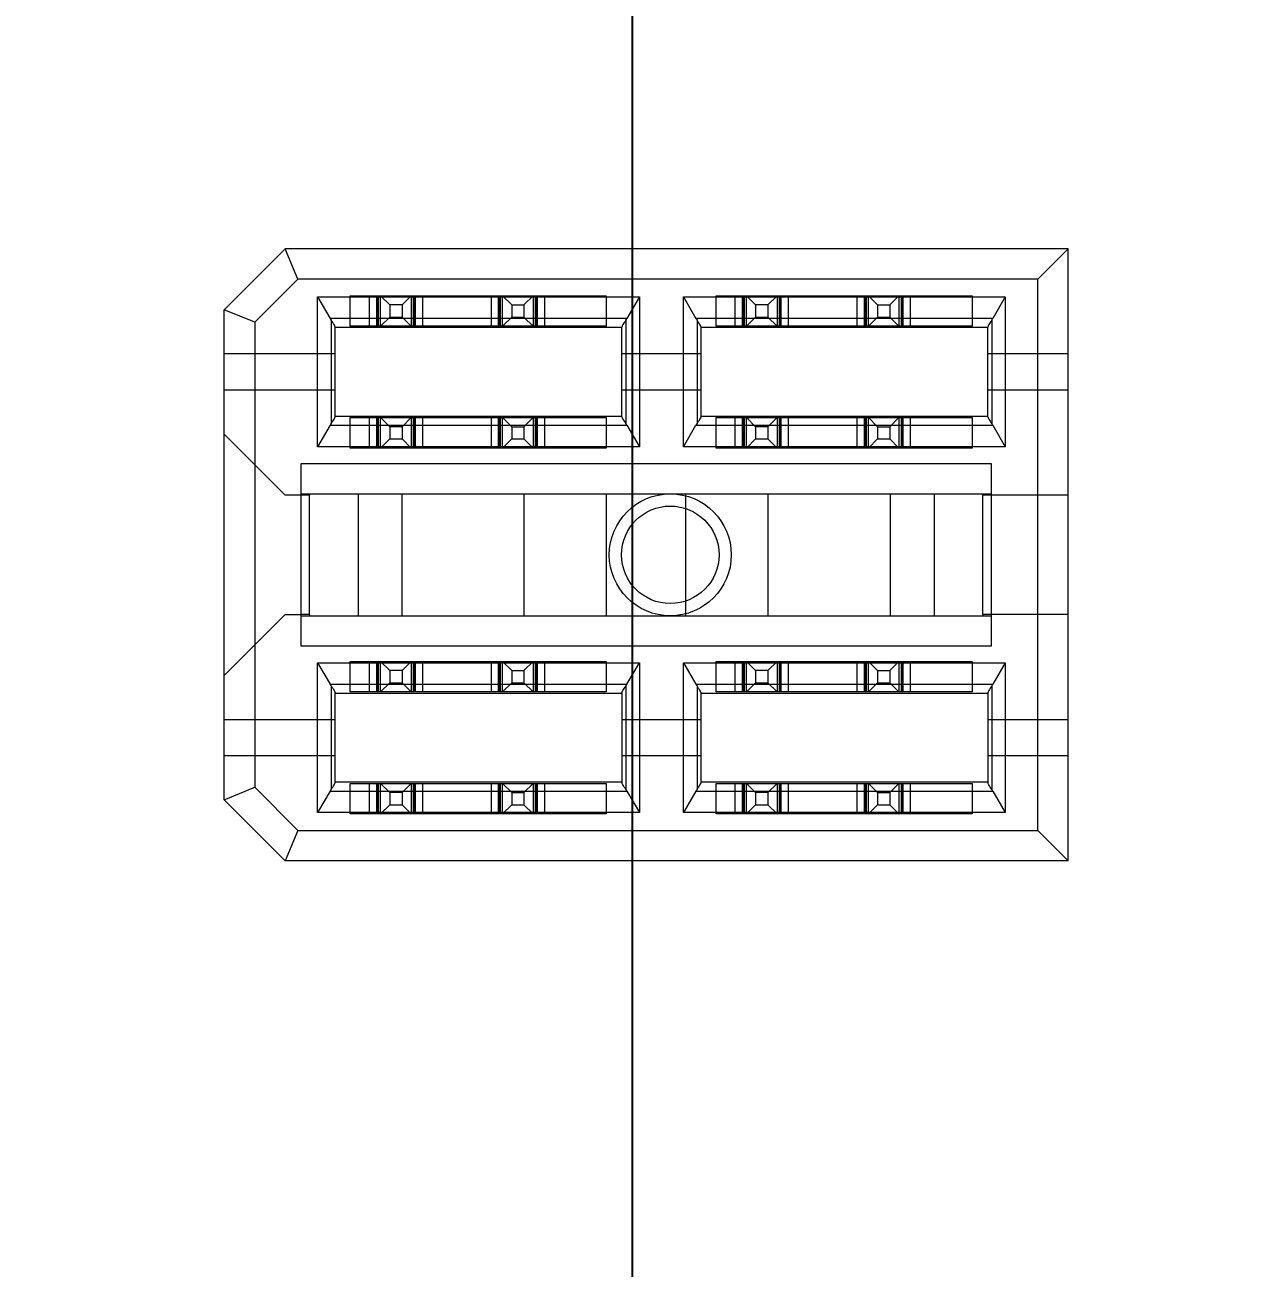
# Model space of a CAD drawing. Header units: millimetres. Extents: x -84 to 500, y -79 to 355.
# Drawn here: x 296.96 to 317.02, y 215.69 to 236.08 of the extents above; entities that cross this region are included whole.
import ezdxf
from ezdxf.lldxf.tags import DXFTag

# ---------------------------------------------------------------- set-up
doc = ezdxf.new("R2010")
doc.units = ezdxf.units.MM
doc.header["$PDSIZE"] = -1
tags = doc.linetypes.add('HIDDEN', pattern=[1.905, 1.27, -0.635]).pattern_tags.tags
tags[6:7] = [DXFTag(74, 4), DXFTag(75, 0), DXFTag(340, '0'), DXFTag(46, 1.0), DXFTag(50, 0.0), DXFTag(44, 0.0), DXFTag(45, 0.0)]
tags[4:5] = [DXFTag(74, 4), DXFTag(75, 0), DXFTag(340, '0'), DXFTag(46, 1.0), DXFTag(50, 0.0), DXFTag(44, 0.0), DXFTag(45, 0.0)]
doc.dimstyles.new('ISO-25', dxfattribs={"dimtxt": 2.5, "dimasz": 2.5, "dimexe": 1.25, "dimexo": 0.625, "dimtad": 1, "dimtxsty": 'Standard', "dimcen": 2.5, "dimadec": 0, "dimazin": 0, "dimtfac": 1, "dimtmove": 0, "dimatfit": 3, "dimfxl": 0, "dimarcsym": 0})

# ---------------------------------------------------------------- blocks, each defined once
blk = doc.blocks.new('*D104')
at = {"color": 0, "linetype": 'ByBlock', "lineweight": -2}
for p, q in [((357.387, 315.419), (357.387, 343.952)), ((359.8, 308.815), (357.387, 315.419)), ((359.8, 282.085), (359.8, 308.815))]:
    blk.add_line(p, q, dxfattribs=at)
at = {"layer": 'DEFPOINTS', "color": 0, "linetype": 'ByBlock'}
blk.add_point((359.8, 281.085), dxfattribs=at)
at = {"color": 0, "linetype": 'ByBlock', "insert": (354.113, 333.75), "char_height": 3.5, "attachment_point": 5, "rotation": 90}
blk.add_mtext('359,800', dxfattribs=at)
blk = doc.blocks.new('*D182')
at = {"color": 0, "linetype": 'ByBlock', "lineweight": -2}
for p, q in [((297.66, 315.284), (297.66, 343.817)), ((306.665, 308.68), (297.66, 315.284)), ((306.665, 287.37), (306.665, 308.68))]:
    blk.add_line(p, q, dxfattribs=at)
at = {"layer": 'DEFPOINTS', "color": 0, "linetype": 'ByBlock'}
blk.add_point((306.665, 286.37), dxfattribs=at)
at = {"color": 0, "linetype": 'ByBlock', "insert": (294.386, 333.614), "char_height": 3.5, "attachment_point": 5, "rotation": 90}
blk.add_mtext('306,860', dxfattribs=at)
blk = doc.blocks.new('*D103')
at = {"color": 0, "linetype": 'ByBlock', "lineweight": -2}
blk.add_line((392.56, 287.37), (392.56, 345.31), dxfattribs=at)
at = {"layer": 'DEFPOINTS', "color": 0, "linetype": 'ByBlock'}
blk.add_point((392.56, 286.37), dxfattribs=at)
at = {"color": 0, "linetype": 'ByBlock', "insert": (389.286, 334.81), "char_height": 3.5, "attachment_point": 5, "rotation": 90}
blk.add_mtext('392,560', dxfattribs=at)
blk = doc.blocks.new('*D60')
at = {"color": 0, "linetype": 'ByBlock', "lineweight": -2}
for p, q in [((429.688, 279.42), (436.292, 282.059)), ((436.292, 282.059), (465.42, 282.059)), ((399.51, 279.42), (429.688, 279.42))]:
    blk.add_line(p, q, dxfattribs=at)
at = {"layer": 'DEFPOINTS', "color": 0, "linetype": 'ByBlock'}
blk.add_point((398.51, 279.42), dxfattribs=at)
at = {"color": 0, "linetype": 'ByBlock', "insert": (454.92, 285.333), "char_height": 3.5, "attachment_point": 5}
blk.add_mtext('279,420', dxfattribs=at)
blk = doc.blocks.new('*D190')
at = {"color": 0, "linetype": 'ByBlock', "lineweight": -2}
for p, q in [((429.827, 280.62), (436.431, 290.705)), ((436.431, 290.705), (464.964, 290.705)), ((361.265, 280.62), (429.827, 280.62))]:
    blk.add_line(p, q, dxfattribs=at)
at = {"layer": 'DEFPOINTS', "color": 0, "linetype": 'ByBlock'}
blk.add_point((360.265, 280.62), dxfattribs=at)
at = {"color": 0, "linetype": 'ByBlock', "insert": (454.762, 293.979), "char_height": 3.5, "attachment_point": 5}
blk.add_mtext('280,620', dxfattribs=at)
blk = doc.blocks.new('*D116')
at = {"color": 0, "linetype": 'ByBlock', "lineweight": -2}
for p, q in [((400.941, 308.34), (400.941, 337.468)), ((407.239, 301.736), (400.941, 308.34)), ((407.239, 211.51), (407.239, 301.736))]:
    blk.add_line(p, q, dxfattribs=at)
at = {"layer": 'DEFPOINTS', "color": 0, "linetype": 'ByBlock'}
blk.add_point((407.239, 210.51), dxfattribs=at)
at = {"color": 0, "linetype": 'ByBlock', "insert": (397.667, 326.968), "char_height": 3.5, "attachment_point": 5, "rotation": 90}
blk.add_mtext('407,239', dxfattribs=at)
blk = doc.blocks.new('*D93')
at = {"color": 0, "linetype": 'ByBlock', "lineweight": -2}
for p, q in [((432.054, 211.35), (437.709, 213.37)), ((437.709, 213.37), (464.527, 213.37)), ((426.45, 211.35), (432.054, 211.35))]:
    blk.add_line(p, q, dxfattribs=at)
at = {"layer": 'DEFPOINTS', "color": 0, "linetype": 'ByBlock'}
blk.add_point((425.45, 211.35), dxfattribs=at)
at = {"color": 0, "linetype": 'ByBlock', "insert": (455.182, 216.644), "char_height": 3.5, "attachment_point": 5}
blk.add_mtext('211,350', dxfattribs=at)
blk = doc.blocks.new('*D94')
at = {"color": 0, "linetype": 'ByBlock', "lineweight": -2}
for p, q in [((432.095, 298.31), (435.867, 300.366)), ((435.867, 300.366), (463.84, 300.366)), ((426.491, 298.31), (432.095, 298.31))]:
    blk.add_line(p, q, dxfattribs=at)
at = {"layer": 'DEFPOINTS', "color": 0, "linetype": 'ByBlock'}
blk.add_point((425.491, 298.31), dxfattribs=at)
at = {"color": 0, "linetype": 'ByBlock', "insert": (453.918, 303.64), "char_height": 3.5, "attachment_point": 5}
blk.add_mtext('298,310', dxfattribs=at)
blk = doc.blocks.new('*D100')
at = {"color": 0, "linetype": 'ByBlock', "lineweight": -2}
for p, q in [((438.404, 304.8), (441.522, 311.942)), ((441.522, 311.942), (469.46, 311.942)), ((432.8, 304.8), (438.404, 304.8))]:
    blk.add_line(p, q, dxfattribs=at)
at = {"layer": 'DEFPOINTS', "color": 0, "linetype": 'ByBlock'}
blk.add_point((431.8, 304.8), dxfattribs=at)
at = {"color": 0, "linetype": 'ByBlock', "insert": (459.555, 315.216), "char_height": 3.5, "attachment_point": 5}
blk.add_mtext('304,800', dxfattribs=at)
blk = doc.blocks.new('*D102')
at = {"color": 0, "linetype": 'ByBlock', "lineweight": -2}
for p, q in [((423.034, 313.81), (423.034, 341.188)), ((431.8, 311.404), (423.034, 313.81)), ((431.8, 305.8), (431.8, 311.404))]:
    blk.add_line(p, q, dxfattribs=at)
at = {"layer": 'DEFPOINTS', "color": 0, "linetype": 'ByBlock'}
blk.add_point((431.8, 304.8), dxfattribs=at)
at = {"color": 0, "linetype": 'ByBlock', "insert": (419.76, 331.563), "char_height": 3.5, "attachment_point": 5, "rotation": 90}
blk.add_mtext('431,800', dxfattribs=at)
blk = doc.blocks.new('*D114')
at = {"color": 0, "linetype": 'ByBlock', "lineweight": -2}
for p, q in [((427.163, 240.585), (433.767, 246.415)), ((433.767, 246.415), (462.895, 246.415)), ((407.051, 240.585), (427.163, 240.585))]:
    blk.add_line(p, q, dxfattribs=at)
at = {"layer": 'DEFPOINTS', "color": 0, "linetype": 'ByBlock'}
blk.add_point((406.051, 240.585), dxfattribs=at)
at = {"color": 0, "linetype": 'ByBlock', "insert": (452.395, 249.689), "char_height": 3.5, "attachment_point": 5}
blk.add_mtext('240,585', dxfattribs=at)
blk = doc.blocks.new('*D117')
at = {"color": 0, "linetype": 'ByBlock', "lineweight": -2}
for p, q in [((375.623, 311.577), (375.623, 340.11)), ((378.2, 304.973), (375.623, 311.577)), ((378.2, 242.005), (378.2, 304.973))]:
    blk.add_line(p, q, dxfattribs=at)
at = {"layer": 'DEFPOINTS', "color": 0, "linetype": 'ByBlock'}
blk.add_point((378.2, 241.005), dxfattribs=at)
at = {"color": 0, "linetype": 'ByBlock', "insert": (372.349, 329.907), "char_height": 3.5, "attachment_point": 5, "rotation": 90}
blk.add_mtext('378,200', dxfattribs=at)
blk = doc.blocks.new('*D118')
at = {"color": 0, "linetype": 'ByBlock', "lineweight": -2}
for p, q in [((346.874, 316.264), (346.874, 343.047)), ((350.01, 309.66), (346.874, 316.264)), ((350.01, 242.005), (350.01, 309.66))]:
    blk.add_line(p, q, dxfattribs=at)
at = {"layer": 'DEFPOINTS', "color": 0, "linetype": 'ByBlock'}
blk.add_point((350.01, 241.005), dxfattribs=at)
at = {"color": 0, "linetype": 'ByBlock', "insert": (343.6, 333.72), "char_height": 3.5, "attachment_point": 5, "rotation": 90}
blk.add_mtext('350,010', dxfattribs=at)
blk = doc.blocks.new('*D186')
at = {"color": 0, "linetype": 'ByBlock', "lineweight": -2}
for p, q in [((332.635, 315.682), (332.635, 344.81)), ((329.69, 309.078), (332.635, 315.682)), ((329.69, 241.54), (329.69, 309.078))]:
    blk.add_line(p, q, dxfattribs=at)
at = {"layer": 'DEFPOINTS', "color": 0, "linetype": 'ByBlock'}
blk.add_point((329.69, 240.54), dxfattribs=at)
at = {"color": 0, "linetype": 'ByBlock', "insert": (329.361, 334.31), "char_height": 3.5, "attachment_point": 5, "rotation": 90}
blk.add_mtext('329,690', dxfattribs=at)
blk = doc.blocks.new('*D120')
at = {"color": 0, "linetype": 'ByBlock', "lineweight": -2}
for p, q in [((316.639, 311.78), (316.639, 340.313)), ((309.37, 305.176), (316.639, 311.78)), ((309.37, 242.005), (309.37, 305.176))]:
    blk.add_line(p, q, dxfattribs=at)
at = {"layer": 'DEFPOINTS', "color": 0, "linetype": 'ByBlock'}
blk.add_point((309.37, 241.005), dxfattribs=at)
at = {"color": 0, "linetype": 'ByBlock', "insert": (313.365, 330.111), "char_height": 3.5, "attachment_point": 5, "rotation": 90}
blk.add_mtext('309,370', dxfattribs=at)
blk = doc.blocks.new('*D183')
at = {"color": 0, "linetype": 'ByBlock', "lineweight": -2}
for p, q in [((308.562, 314.116), (308.562, 341.494)), ((306.925, 307.512), (308.562, 314.116)), ((306.925, 174.27), (306.925, 307.512))]:
    blk.add_line(p, q, dxfattribs=at)
at = {"layer": 'DEFPOINTS', "color": 0, "linetype": 'ByBlock'}
blk.add_point((306.925, 173.27), dxfattribs=at)
at = {"color": 0, "linetype": 'ByBlock', "insert": (305.288, 331.869), "char_height": 3.5, "attachment_point": 5, "rotation": 90}
blk.add_mtext('307,120', dxfattribs=at)
blk = doc.blocks.new('*D185')
at = {"color": 0, "linetype": 'ByBlock', "lineweight": -2}
for p, q in [((325.43, 309.484), (325.43, 338.612)), ((327.44, 302.88), (325.43, 309.484)), ((327.44, 174.27), (327.44, 302.88))]:
    blk.add_line(p, q, dxfattribs=at)
at = {"layer": 'DEFPOINTS', "color": 0, "linetype": 'ByBlock'}
blk.add_point((327.44, 173.27), dxfattribs=at)
at = {"color": 0, "linetype": 'ByBlock', "insert": (322.156, 328.112), "char_height": 3.5, "attachment_point": 5, "rotation": 90}
blk.add_mtext('327,440', dxfattribs=at)
blk = doc.blocks.new('*D187')
at = {"color": 0, "linetype": 'ByBlock', "lineweight": -2}
for p, q in [((338.803, 312.856), (338.803, 341.984)), ((347.76, 306.252), (338.803, 312.856)), ((347.76, 174.27), (347.76, 306.252))]:
    blk.add_line(p, q, dxfattribs=at)
at = {"layer": 'DEFPOINTS', "color": 0, "linetype": 'ByBlock'}
blk.add_point((347.76, 173.27), dxfattribs=at)
at = {"color": 0, "linetype": 'ByBlock', "insert": (335.529, 331.484), "char_height": 3.5, "attachment_point": 5, "rotation": 90}
blk.add_mtext('347,760', dxfattribs=at)
blk = doc.blocks.new('*D188')
at = {"color": 0, "linetype": 'ByBlock', "lineweight": -2}
for p, q in [((366.99, 308.283), (366.99, 337.411)), ((375.63, 301.679), (366.99, 308.283)), ((375.63, 176.67), (375.63, 301.679))]:
    blk.add_line(p, q, dxfattribs=at)
at = {"layer": 'DEFPOINTS', "color": 0, "linetype": 'ByBlock'}
blk.add_point((375.63, 175.67), dxfattribs=at)
at = {"color": 0, "linetype": 'ByBlock', "insert": (363.716, 326.911), "char_height": 3.5, "attachment_point": 5, "rotation": 90}
blk.add_mtext('375,630', dxfattribs=at)

msp = doc.modelspace()

# ---------------------------------------------------------------- linework, layer by layer
at = {"color": 7, "linetype": 'Continuous', "lineweight": 15}
for p, q in [((301.23, 232.41), (300.23, 231.41)), ((301.4371, 231.91), (301.23, 232.41)), ((314.07, 232.41), (301.23, 232.41)), ((314.07, 232.41), (313.57, 231.91)), ((314.07, 222.37), (314.07, 232.41)), ((300.73, 231.2029), (301.4371, 231.91)), ((313.57, 231.91), (301.4371, 231.91)), ((313.57, 222.87), (313.57, 231.91)), ((301.7613, 229.16), (301.7613, 231.62)), ((301.7613, 231.62), (307.0387, 231.62)), ((301.7613, 231.62), (301.9654, 231.2664)), ((307.0387, 231.62), (306.8346, 231.2664)), ((307.0387, 231.62), (307.0387, 229.16)), ((307.7613, 231.62), (313.0387, 231.62)), ((307.7613, 229.16), (307.7613, 231.62)), ((307.7613, 231.62), (307.9654, 231.2664)), ((313.0387, 231.62), (312.8346, 231.2664)), ((313.0387, 231.62), (313.0387, 229.16)), ((300.73, 231.2029), (300.23, 231.41)), ((300.23, 223.37), (300.23, 231.41)), ((306.8346, 231.2664), (301.9654, 231.2664)), ((312.8346, 231.2664), (307.9654, 231.2664)), ((300.73, 231.2029), (300.73, 223.5771)), ((301.983, 231.2384), (301.983, 229.5416)), ((302.05, 229.6546), (302.05, 231.1254)), ((306.75, 231.12), (302.05, 231.12)), ((306.75, 229.6546), (306.75, 231.1254)), ((306.817, 231.2384), (306.817, 229.5416)), ((307.983, 231.2384), (307.983, 229.5416)), ((308.05, 229.6546), (308.05, 231.1254)), ((312.75, 231.12), (308.05, 231.12)), ((312.75, 229.6546), (312.75, 231.1254)), ((312.817, 231.2384), (312.817, 229.5416)), ((306.75, 229.66), (302.05, 229.66)), ((312.75, 229.66), (308.05, 229.66)), ((301.9654, 229.5136), (301.7613, 229.16)), ((301.9654, 229.5136), (306.8346, 229.5136)), ((306.8346, 229.5136), (307.0387, 229.16)), ((307.7613, 229.16), (307.9654, 229.5136)), ((307.9654, 229.5136), (312.8346, 229.5136)), ((312.8346, 229.5136), (313.0387, 229.16)), ((307.0387, 229.16), (301.7613, 229.16)), ((313.0387, 229.16), (307.7613, 229.16)), ((301.4938, 228.89), (312.8062, 228.89)), ((301.4938, 225.89), (301.4938, 228.89)), ((312.8062, 228.89), (312.8062, 225.89)), ((301.4938, 228.39), (312.8062, 228.39)), ((301.63, 228.37), (301.4938, 228.37)), ((301.63, 228.39), (301.63, 228.37)), ((301.63, 226.41), (301.63, 228.37)), ((302.43, 226.39), (302.43, 228.39)), ((303.15, 226.39), (303.15, 228.39)), ((305.15, 226.39), (305.15, 228.39)), ((306.5, 226.39), (306.5, 228.39)), ((307.8, 226.39), (307.8, 228.39)), ((309.15, 226.39), (309.15, 228.39)), ((311.15, 228.39), (311.15, 226.39)), ((311.87, 228.39), (311.87, 226.39)), ((312.67, 228.39), (312.67, 228.37)), ((312.8062, 228.37), (312.67, 228.37)), ((312.67, 226.41), (312.67, 228.37)), ((301.63, 226.41), (301.4938, 226.41)), ((301.4938, 226.39), (312.8062, 226.39)), ((301.63, 226.41), (301.63, 226.39)), ((312.67, 226.41), (312.67, 226.39)), ((312.8062, 226.41), (312.67, 226.41)), ((312.8062, 225.89), (301.4938, 225.89)), ((301.7613, 225.62), (307.0387, 225.62)), ((301.7613, 223.16), (301.7613, 225.62)), ((301.7613, 225.62), (301.9654, 225.2664)), ((306.8346, 225.2664), (307.0387, 225.62)), ((307.0387, 225.62), (307.0387, 223.16)), ((307.7613, 225.62), (313.0387, 225.62)), ((307.7613, 223.16), (307.7613, 225.62)), ((307.7613, 225.62), (307.9654, 225.2664)), ((313.0387, 225.62), (312.8346, 225.2664)), ((313.0387, 225.62), (313.0387, 223.16)), ((301.9654, 225.2664), (306.8346, 225.2664)), ((301.983, 225.2384), (301.983, 223.5416)), ((306.817, 225.2384), (306.817, 223.5416)), ((307.9654, 225.2664), (312.8346, 225.2664)), ((307.983, 225.2384), (307.983, 223.5416)), ((312.817, 225.2384), (312.817, 223.5416)), ((302.05, 223.6546), (302.05, 225.1254)), ((302.05, 225.12), (306.75, 225.12)), ((306.75, 225.1254), (306.75, 223.6546)), ((308.05, 223.6546), (308.05, 225.1254)), ((308.05, 225.12), (312.75, 225.12)), ((312.75, 225.1254), (312.75, 223.6546)), ((300.23, 223.37), (300.73, 223.5771)), ((300.73, 223.5771), (301.4371, 222.87)), ((306.75, 223.66), (302.05, 223.66)), ((312.75, 223.66), (308.05, 223.66)), ((301.23, 222.37), (300.23, 223.37)), ((301.9654, 223.5136), (301.7613, 223.16)), ((301.9654, 223.5136), (306.8346, 223.5136)), ((306.8346, 223.5136), (307.0387, 223.16)), ((307.9654, 223.5136), (307.7613, 223.16)), ((307.9654, 223.5136), (312.8346, 223.5136)), ((312.8346, 223.5136), (313.0387, 223.16)), ((307.0387, 223.16), (301.7613, 223.16)), ((313.0387, 223.16), (307.7613, 223.16)), ((301.4371, 222.87), (301.23, 222.37)), ((301.4371, 222.87), (313.57, 222.87)), ((314.07, 222.37), (313.57, 222.87)), ((314.07, 222.37), (301.23, 222.37))]:
    msp.add_line(p, q, dxfattribs=at)
at = {"color": 7, "linetype": 'HIDDEN', "lineweight": 0}
for p, q in [((302.295, 231.14), (302.295, 231.64)), ((302.295, 231.64), (306.495, 231.64)), ((302.605, 231.64), (302.605, 231.14)), ((302.61, 231.14), (302.61, 231.64)), ((302.7297, 231.14), (302.7297, 231.64)), ((302.7305, 231.64), (302.7305, 231.14)), ((302.7498, 231.64), (302.7498, 231.14)), ((302.76, 231.14), (302.76, 231.64)), ((302.76, 231.14), (302.76, 231.64)), ((302.795, 231.14), (302.795, 231.64)), ((302.795, 231.64), (302.945, 231.49)), ((303.145, 231.49), (302.945, 231.49)), ((302.945, 231.49), (302.945, 231.29)), ((303.295, 231.64), (303.145, 231.49)), ((303.145, 231.49), (303.145, 231.29)), ((303.295, 231.64), (303.295, 231.14)), ((303.33, 231.64), (303.33, 231.14)), ((303.33, 231.64), (303.33, 231.14)), ((303.3403, 231.64), (303.3403, 231.14)), ((303.3595, 231.14), (303.3595, 231.64)), ((303.3603, 231.64), (303.3603, 231.14)), ((303.48, 231.64), (303.48, 231.14)), ((303.485, 231.14), (303.485, 231.64)), ((304.605, 231.64), (304.605, 231.14)), ((304.61, 231.14), (304.61, 231.64)), ((304.7297, 231.14), (304.7297, 231.64)), ((304.7305, 231.64), (304.7305, 231.14)), ((304.7498, 231.64), (304.7498, 231.14)), ((304.76, 231.14), (304.76, 231.64)), ((304.76, 231.14), (304.76, 231.64)), ((304.795, 231.14), (304.795, 231.64)), ((304.795, 231.64), (304.945, 231.49)), ((304.945, 231.49), (305.145, 231.49)), ((304.945, 231.49), (304.945, 231.29)), ((305.145, 231.49), (305.295, 231.64)), ((305.145, 231.49), (305.145, 231.29)), ((305.295, 231.64), (305.295, 231.14)), ((305.33, 231.64), (305.33, 231.14)), ((305.33, 231.64), (305.33, 231.14)), ((305.3403, 231.64), (305.3403, 231.14)), ((305.3595, 231.14), (305.3595, 231.64)), ((305.3603, 231.64), (305.3603, 231.14)), ((305.48, 231.64), (305.48, 231.14)), ((305.485, 231.14), (305.485, 231.64)), ((306.495, 231.64), (306.495, 231.14)), ((308.295, 231.14), (308.295, 231.64)), ((308.295, 231.64), (312.495, 231.64)), ((308.605, 231.64), (308.605, 231.14)), ((308.61, 231.14), (308.61, 231.64)), ((308.7297, 231.14), (308.7297, 231.64)), ((308.7305, 231.64), (308.7305, 231.14)), ((308.7498, 231.64), (308.7498, 231.14)), ((308.76, 231.14), (308.76, 231.64)), ((308.76, 231.14), (308.76, 231.64)), ((308.795, 231.14), (308.795, 231.64)), ((308.795, 231.64), (308.945, 231.49)), ((309.145, 231.49), (308.945, 231.49)), ((308.945, 231.49), (308.945, 231.29)), ((309.295, 231.64), (309.145, 231.49)), ((309.145, 231.49), (309.145, 231.29)), ((309.295, 231.64), (309.295, 231.14)), ((309.33, 231.64), (309.33, 231.14)), ((309.33, 231.64), (309.33, 231.14)), ((309.3403, 231.64), (309.3403, 231.14)), ((309.3595, 231.14), (309.3595, 231.64)), ((309.3603, 231.64), (309.3603, 231.14)), ((309.48, 231.64), (309.48, 231.14)), ((309.485, 231.14), (309.485, 231.64)), ((310.605, 231.64), (310.605, 231.14)), ((310.61, 231.14), (310.61, 231.64)), ((310.7297, 231.14), (310.7297, 231.64)), ((310.7305, 231.64), (310.7305, 231.14)), ((310.7498, 231.64), (310.7498, 231.14)), ((310.76, 231.14), (310.76, 231.64)), ((310.76, 231.14), (310.76, 231.64)), ((310.795, 231.14), (310.795, 231.64)), ((310.795, 231.64), (310.945, 231.49)), ((310.945, 231.49), (311.145, 231.49)), ((310.945, 231.49), (310.945, 231.29)), ((311.145, 231.49), (311.295, 231.64)), ((311.145, 231.49), (311.145, 231.29)), ((311.295, 231.64), (311.295, 231.14)), ((311.33, 231.64), (311.33, 231.14)), ((311.33, 231.64), (311.33, 231.14)), ((311.3403, 231.64), (311.3403, 231.14)), ((311.3595, 231.14), (311.3595, 231.64)), ((311.3603, 231.64), (311.3603, 231.14)), ((311.48, 231.64), (311.48, 231.14)), ((311.485, 231.14), (311.485, 231.64)), ((312.495, 231.64), (312.495, 231.14)), ((302.795, 231.14), (302.945, 231.29)), ((302.945, 231.29), (303.145, 231.29)), ((303.145, 231.29), (303.295, 231.14)), ((304.945, 231.29), (304.795, 231.14)), ((304.945, 231.29), (305.145, 231.29)), ((305.145, 231.29), (305.295, 231.14)), ((308.795, 231.14), (308.945, 231.29)), ((308.945, 231.29), (309.145, 231.29)), ((309.145, 231.29), (309.295, 231.14)), ((310.945, 231.29), (310.795, 231.14)), ((310.945, 231.29), (311.145, 231.29)), ((311.145, 231.29), (311.295, 231.14)), ((306.495, 231.14), (302.295, 231.14)), ((312.495, 231.14), (308.295, 231.14)), ((300.23, 230.69), (302.05, 230.69)), ((306.75, 230.69), (308.05, 230.69)), ((312.75, 230.69), (314.07, 230.69)), ((302.05, 230.09), (300.23, 230.09)), ((308.05, 230.09), (306.75, 230.09)), ((314.07, 230.09), (312.75, 230.09)), ((302.295, 229.14), (302.295, 229.64)), ((302.295, 229.64), (306.495, 229.64)), ((302.605, 229.64), (302.605, 229.14)), ((302.61, 229.14), (302.61, 229.64)), ((302.7297, 229.14), (302.7297, 229.64)), ((302.7305, 229.64), (302.7305, 229.14)), ((302.7498, 229.64), (302.7498, 229.14)), ((302.76, 229.14), (302.76, 229.64)), ((302.76, 229.14), (302.76, 229.64)), ((302.795, 229.14), (302.795, 229.64)), ((302.795, 229.64), (302.945, 229.49)), ((303.295, 229.64), (303.145, 229.49)), ((303.295, 229.64), (303.295, 229.14)), ((303.33, 229.64), (303.33, 229.14)), ((303.33, 229.64), (303.33, 229.14)), ((303.3403, 229.64), (303.3403, 229.14)), ((303.3595, 229.14), (303.3595, 229.64)), ((303.3603, 229.64), (303.3603, 229.14)), ((303.48, 229.64), (303.48, 229.14)), ((303.485, 229.14), (303.485, 229.64)), ((304.605, 229.64), (304.605, 229.14)), ((304.61, 229.14), (304.61, 229.64)), ((304.7297, 229.14), (304.7297, 229.64)), ((304.7305, 229.64), (304.7305, 229.14)), ((304.7498, 229.64), (304.7498, 229.14)), ((304.76, 229.14), (304.76, 229.64)), ((304.76, 229.14), (304.76, 229.64)), ((304.795, 229.14), (304.795, 229.64)), ((304.795, 229.64), (304.945, 229.49)), ((305.145, 229.49), (305.295, 229.64)), ((305.295, 229.64), (305.295, 229.14)), ((305.33, 229.64), (305.33, 229.14)), ((305.33, 229.64), (305.33, 229.14)), ((305.3403, 229.64), (305.3403, 229.14)), ((305.3595, 229.14), (305.3595, 229.64)), ((305.3603, 229.64), (305.3603, 229.14)), ((305.48, 229.64), (305.48, 229.14)), ((305.485, 229.14), (305.485, 229.64)), ((306.495, 229.64), (306.495, 229.14)), ((308.295, 229.14), (308.295, 229.64)), ((308.295, 229.64), (312.495, 229.64)), ((308.605, 229.64), (308.605, 229.14)), ((308.61, 229.14), (308.61, 229.64)), ((308.7297, 229.14), (308.7297, 229.64)), ((308.7305, 229.64), (308.7305, 229.14)), ((308.7498, 229.64), (308.7498, 229.14)), ((308.76, 229.14), (308.76, 229.64)), ((308.76, 229.14), (308.76, 229.64)), ((308.795, 229.14), (308.795, 229.64)), ((308.795, 229.64), (308.945, 229.49)), ((309.295, 229.64), (309.145, 229.49)), ((309.295, 229.64), (309.295, 229.14)), ((309.33, 229.64), (309.33, 229.14)), ((309.33, 229.64), (309.33, 229.14)), ((309.3403, 229.64), (309.3403, 229.14)), ((309.3595, 229.14), (309.3595, 229.64)), ((309.3603, 229.64), (309.3603, 229.14)), ((309.48, 229.64), (309.48, 229.14)), ((309.485, 229.14), (309.485, 229.64)), ((310.605, 229.64), (310.605, 229.14)), ((310.61, 229.14), (310.61, 229.64)), ((310.7297, 229.14), (310.7297, 229.64)), ((310.7305, 229.64), (310.7305, 229.14)), ((310.7498, 229.64), (310.7498, 229.14)), ((310.76, 229.14), (310.76, 229.64)), ((310.76, 229.14), (310.76, 229.64)), ((310.795, 229.14), (310.795, 229.64)), ((310.795, 229.64), (310.945, 229.49)), ((311.145, 229.49), (311.295, 229.64)), ((311.295, 229.64), (311.295, 229.14)), ((311.33, 229.64), (311.33, 229.14)), ((311.33, 229.64), (311.33, 229.14)), ((311.3403, 229.64), (311.3403, 229.14)), ((311.3595, 229.14), (311.3595, 229.64)), ((311.3603, 229.64), (311.3603, 229.14)), ((311.48, 229.64), (311.48, 229.14)), ((311.485, 229.14), (311.485, 229.64)), ((312.495, 229.64), (312.495, 229.14)), ((302.945, 229.49), (302.945, 229.29)), ((303.145, 229.49), (302.945, 229.49)), ((303.145, 229.49), (303.145, 229.29)), ((304.945, 229.49), (305.145, 229.49)), ((304.945, 229.49), (304.945, 229.29)), ((305.145, 229.49), (305.145, 229.29)), ((308.945, 229.49), (308.945, 229.29)), ((309.145, 229.49), (308.945, 229.49)), ((309.145, 229.49), (309.145, 229.29)), ((310.945, 229.49), (311.145, 229.49)), ((310.945, 229.49), (310.945, 229.29)), ((311.145, 229.49), (311.145, 229.29)), ((301.23, 228.37), (300.23, 229.37)), ((302.795, 229.14), (302.945, 229.29)), ((302.945, 229.29), (303.145, 229.29)), ((303.145, 229.29), (303.295, 229.14)), ((304.945, 229.29), (304.795, 229.14)), ((304.945, 229.29), (305.145, 229.29)), ((305.145, 229.29), (305.295, 229.14)), ((308.795, 229.14), (308.945, 229.29)), ((308.945, 229.29), (309.145, 229.29)), ((309.145, 229.29), (309.295, 229.14)), ((310.945, 229.29), (310.795, 229.14)), ((310.945, 229.29), (311.145, 229.29)), ((311.145, 229.29), (311.295, 229.14)), ((306.495, 229.14), (302.295, 229.14)), ((312.495, 229.14), (308.295, 229.14)), ((301.4938, 228.37), (301.23, 228.37)), ((314.07, 228.37), (312.8062, 228.37)), ((301.23, 226.41), (300.23, 225.41)), ((301.23, 226.41), (301.4938, 226.41)), ((314.07, 226.41), (312.8062, 226.41)), ((302.295, 225.14), (302.295, 225.64)), ((302.295, 225.64), (306.495, 225.64)), ((302.605, 225.64), (302.605, 225.14)), ((302.61, 225.14), (302.61, 225.64)), ((302.7297, 225.14), (302.7297, 225.64)), ((302.7305, 225.64), (302.7305, 225.14)), ((302.7498, 225.64), (302.7498, 225.14)), ((302.76, 225.14), (302.76, 225.64)), ((302.76, 225.14), (302.76, 225.64)), ((302.795, 225.14), (302.795, 225.64)), ((302.795, 225.64), (302.945, 225.49)), ((303.295, 225.64), (303.145, 225.49)), ((303.295, 225.64), (303.295, 225.14)), ((303.33, 225.64), (303.33, 225.14)), ((303.33, 225.64), (303.33, 225.14)), ((303.3403, 225.64), (303.3403, 225.14)), ((303.3595, 225.14), (303.3595, 225.64)), ((303.3603, 225.64), (303.3603, 225.14)), ((303.48, 225.64), (303.48, 225.14)), ((303.485, 225.14), (303.485, 225.64)), ((304.605, 225.64), (304.605, 225.14)), ((304.61, 225.14), (304.61, 225.64)), ((304.7297, 225.14), (304.7297, 225.64)), ((304.7305, 225.64), (304.7305, 225.14)), ((304.7498, 225.64), (304.7498, 225.14)), ((304.76, 225.14), (304.76, 225.64)), ((304.76, 225.14), (304.76, 225.64)), ((304.795, 225.14), (304.795, 225.64)), ((304.795, 225.64), (304.945, 225.49)), ((305.145, 225.49), (305.295, 225.64)), ((305.295, 225.64), (305.295, 225.14)), ((305.33, 225.64), (305.33, 225.14)), ((305.33, 225.64), (305.33, 225.14)), ((305.3403, 225.64), (305.3403, 225.14)), ((305.3595, 225.14), (305.3595, 225.64)), ((305.3603, 225.64), (305.3603, 225.14)), ((305.48, 225.64), (305.48, 225.14)), ((305.485, 225.14), (305.485, 225.64)), ((306.495, 225.64), (306.495, 225.14)), ((308.295, 225.14), (308.295, 225.64)), ((308.295, 225.64), (312.495, 225.64)), ((308.605, 225.64), (308.605, 225.14)), ((308.61, 225.14), (308.61, 225.64)), ((308.7297, 225.14), (308.7297, 225.64)), ((308.7305, 225.64), (308.7305, 225.14)), ((308.7498, 225.64), (308.7498, 225.14)), ((308.76, 225.14), (308.76, 225.64)), ((308.76, 225.14), (308.76, 225.64)), ((308.795, 225.14), (308.795, 225.64)), ((308.795, 225.64), (308.945, 225.49)), ((309.295, 225.64), (309.145, 225.49)), ((309.295, 225.64), (309.295, 225.14)), ((309.33, 225.64), (309.33, 225.14)), ((309.33, 225.64), (309.33, 225.14)), ((309.3403, 225.64), (309.3403, 225.14)), ((309.3595, 225.14), (309.3595, 225.64)), ((309.3603, 225.64), (309.3603, 225.14)), ((309.48, 225.64), (309.48, 225.14)), ((309.485, 225.14), (309.485, 225.64)), ((310.605, 225.64), (310.605, 225.14)), ((310.61, 225.14), (310.61, 225.64)), ((310.7297, 225.14), (310.7297, 225.64)), ((310.7305, 225.64), (310.7305, 225.14)), ((310.7498, 225.64), (310.7498, 225.14)), ((310.76, 225.14), (310.76, 225.64)), ((310.76, 225.14), (310.76, 225.64)), ((310.795, 225.14), (310.795, 225.64)), ((310.795, 225.64), (310.945, 225.49)), ((311.145, 225.49), (311.295, 225.64)), ((311.295, 225.64), (311.295, 225.14)), ((311.33, 225.64), (311.33, 225.14)), ((311.33, 225.64), (311.33, 225.14)), ((311.3403, 225.64), (311.3403, 225.14)), ((311.3595, 225.14), (311.3595, 225.64)), ((311.3603, 225.64), (311.3603, 225.14)), ((311.48, 225.64), (311.48, 225.14)), ((311.485, 225.14), (311.485, 225.64)), ((312.495, 225.64), (312.495, 225.14)), ((303.145, 225.49), (302.945, 225.49)), ((302.945, 225.49), (302.945, 225.29)), ((303.145, 225.49), (303.145, 225.29)), ((304.945, 225.49), (305.145, 225.49)), ((304.945, 225.49), (304.945, 225.29)), ((305.145, 225.49), (305.145, 225.29)), ((308.945, 225.49), (308.945, 225.29)), ((309.145, 225.49), (308.945, 225.49)), ((309.145, 225.49), (309.145, 225.29)), ((310.945, 225.49), (311.145, 225.49)), ((310.945, 225.49), (310.945, 225.29)), ((311.145, 225.49), (311.145, 225.29)), ((302.795, 225.14), (302.945, 225.29)), ((302.945, 225.29), (303.145, 225.29)), ((303.145, 225.29), (303.295, 225.14)), ((304.945, 225.29), (304.795, 225.14)), ((304.945, 225.29), (305.145, 225.29)), ((305.145, 225.29), (305.295, 225.14)), ((308.795, 225.14), (308.945, 225.29)), ((308.945, 225.29), (309.145, 225.29)), ((309.145, 225.29), (309.295, 225.14)), ((310.945, 225.29), (310.795, 225.14)), ((310.945, 225.29), (311.145, 225.29)), ((311.145, 225.29), (311.295, 225.14)), ((306.495, 225.14), (302.295, 225.14)), ((312.495, 225.14), (308.295, 225.14)), ((300.23, 224.69), (302.05, 224.69)), ((306.75, 224.69), (308.05, 224.69)), ((312.75, 224.69), (314.07, 224.69)), ((302.05, 224.09), (300.23, 224.09)), ((308.05, 224.09), (306.75, 224.09)), ((314.07, 224.09), (312.75, 224.09)), ((302.295, 223.14), (302.295, 223.64)), ((302.295, 223.64), (306.495, 223.64)), ((302.605, 223.64), (302.605, 223.14)), ((302.61, 223.14), (302.61, 223.64)), ((302.7297, 223.14), (302.7297, 223.64)), ((302.7305, 223.64), (302.7305, 223.14)), ((302.7498, 223.64), (302.7498, 223.14)), ((302.76, 223.14), (302.76, 223.64)), ((302.76, 223.14), (302.76, 223.64)), ((302.795, 223.14), (302.795, 223.64)), ((302.795, 223.64), (302.945, 223.49)), ((303.295, 223.64), (303.145, 223.49)), ((303.295, 223.64), (303.295, 223.14)), ((303.33, 223.64), (303.33, 223.14)), ((303.33, 223.64), (303.33, 223.14)), ((303.3403, 223.64), (303.3403, 223.14)), ((303.3595, 223.14), (303.3595, 223.64)), ((303.3603, 223.64), (303.3603, 223.14)), ((303.48, 223.64), (303.48, 223.14)), ((303.485, 223.14), (303.485, 223.64)), ((304.605, 223.64), (304.605, 223.14)), ((304.61, 223.14), (304.61, 223.64)), ((304.7297, 223.14), (304.7297, 223.64)), ((304.7305, 223.64), (304.7305, 223.14)), ((304.7498, 223.64), (304.7498, 223.14)), ((304.76, 223.14), (304.76, 223.64)), ((304.76, 223.14), (304.76, 223.64)), ((304.795, 223.14), (304.795, 223.64)), ((304.795, 223.64), (304.945, 223.49)), ((305.145, 223.49), (305.295, 223.64)), ((305.295, 223.64), (305.295, 223.14)), ((305.33, 223.64), (305.33, 223.14)), ((305.33, 223.64), (305.33, 223.14)), ((305.3403, 223.64), (305.3403, 223.14)), ((305.3595, 223.14), (305.3595, 223.64)), ((305.3603, 223.64), (305.3603, 223.14)), ((305.48, 223.64), (305.48, 223.14)), ((305.485, 223.14), (305.485, 223.64)), ((306.495, 223.64), (306.495, 223.14)), ((308.295, 223.14), (308.295, 223.64)), ((308.295, 223.64), (312.495, 223.64)), ((308.605, 223.64), (308.605, 223.14)), ((308.61, 223.14), (308.61, 223.64)), ((308.7297, 223.14), (308.7297, 223.64)), ((308.7305, 223.64), (308.7305, 223.14)), ((308.7498, 223.64), (308.7498, 223.14)), ((308.76, 223.14), (308.76, 223.64)), ((308.76, 223.14), (308.76, 223.64)), ((308.795, 223.14), (308.795, 223.64)), ((308.795, 223.64), (308.945, 223.49)), ((309.295, 223.64), (309.145, 223.49)), ((309.295, 223.64), (309.295, 223.14)), ((309.33, 223.64), (309.33, 223.14)), ((309.33, 223.64), (309.33, 223.14)), ((309.3403, 223.64), (309.3403, 223.14)), ((309.3595, 223.14), (309.3595, 223.64)), ((309.3603, 223.64), (309.3603, 223.14)), ((309.48, 223.64), (309.48, 223.14)), ((309.485, 223.14), (309.485, 223.64)), ((310.605, 223.64), (310.605, 223.14)), ((310.61, 223.14), (310.61, 223.64)), ((310.7297, 223.14), (310.7297, 223.64)), ((310.7305, 223.64), (310.7305, 223.14)), ((310.7498, 223.64), (310.7498, 223.14)), ((310.76, 223.14), (310.76, 223.64)), ((310.76, 223.14), (310.76, 223.64)), ((310.795, 223.14), (310.795, 223.64)), ((310.795, 223.64), (310.945, 223.49)), ((311.145, 223.49), (311.295, 223.64)), ((311.295, 223.64), (311.295, 223.14)), ((311.33, 223.64), (311.33, 223.14)), ((311.33, 223.64), (311.33, 223.14)), ((311.3403, 223.64), (311.3403, 223.14)), ((311.3595, 223.14), (311.3595, 223.64)), ((311.3603, 223.64), (311.3603, 223.14)), ((311.48, 223.64), (311.48, 223.14)), ((311.485, 223.14), (311.485, 223.64)), ((312.495, 223.64), (312.495, 223.14)), ((303.145, 223.49), (302.945, 223.49)), ((302.945, 223.49), (302.945, 223.29)), ((303.145, 223.49), (303.145, 223.29)), ((304.945, 223.49), (305.145, 223.49)), ((304.945, 223.49), (304.945, 223.29)), ((305.145, 223.49), (305.145, 223.29)), ((309.145, 223.49), (308.945, 223.49)), ((308.945, 223.49), (308.945, 223.29)), ((309.145, 223.49), (309.145, 223.29)), ((310.945, 223.49), (311.145, 223.49)), ((310.945, 223.49), (310.945, 223.29)), ((311.145, 223.49), (311.145, 223.29)), ((306.495, 223.14), (302.295, 223.14)), ((302.795, 223.14), (302.945, 223.29)), ((302.945, 223.29), (303.145, 223.29)), ((303.145, 223.29), (303.295, 223.14)), ((304.945, 223.29), (304.795, 223.14)), ((304.945, 223.29), (305.145, 223.29)), ((305.145, 223.29), (305.295, 223.14)), ((312.495, 223.14), (308.295, 223.14)), ((308.795, 223.14), (308.945, 223.29)), ((308.945, 223.29), (309.145, 223.29)), ((309.145, 223.29), (309.295, 223.14)), ((310.945, 223.29), (310.795, 223.14)), ((310.945, 223.29), (311.145, 223.29)), ((311.145, 223.29), (311.295, 223.14))]:
    msp.add_line(p, q, dxfattribs=at)
for radius in [1, 0.8]:
    msp.add_circle((307.545, 227.39), radius, dxfattribs=at)
at = {"color": 7, "linetype": 'Continuous', "lineweight": 15}
for centre, start_param, end_param in [((302.1696, 231.62), 2.3561945, 2.4389137), ((306.6304, 231.62), 3.8442716, 3.9269908), ((308.1696, 231.62), 2.3561945, 2.4389137), ((312.6304, 231.62), 3.8442716, 3.9269908), ((302.1696, 229.16), 0.702679, 0.7853982), ((306.6304, 229.16), 5.4977871, 5.5805063), ((308.1696, 229.16), 0.702679, 0.7853982), ((312.6304, 229.16), 5.4977871, 5.5805063), ((302.1696, 225.62), 2.3561945, 2.4389137), ((306.6304, 225.62), 3.8442716, 3.9269908), ((308.1696, 225.62), 2.3561945, 2.4389137), ((312.6304, 225.62), 3.8442716, 3.9269908), ((302.1696, 223.16), 0.702679, 0.7853982), ((306.6304, 223.16), 5.4977871, 5.5805063), ((308.1696, 223.16), 0.702679, 0.7853982), ((312.6304, 223.16), 5.4977871, 5.5805063)]:
    msp.add_ellipse(centre, major_axis=(0, 0.5), ratio=0.5773503, start_param=start_param, end_param=end_param, dxfattribs=at)
for points, knots in [([(302.05, 231.1254), (302.0462, 231.136), (302.0386, 231.1576), (302.0017, 231.2113), (301.983, 231.2384)], [0, 0, 0, 0, 0.4931733, 1, 1, 1, 1]), ([(306.817, 231.2384), (306.7986, 231.2117), (306.7617, 231.158), (306.7539, 231.1363), (306.75, 231.1254)], [0, 0, 0, 0, 0.4978273, 1, 1, 1, 1]), ([(308.05, 231.1254), (308.0462, 231.136), (308.0386, 231.1576), (308.0017, 231.2113), (307.983, 231.2384)], [0, 0, 0, 0, 0.4931733, 1, 1, 1, 1]), ([(312.817, 231.2384), (312.7986, 231.2117), (312.7617, 231.158), (312.7539, 231.1363), (312.75, 231.1254)], [0, 0, 0, 0, 0.49782732, 1, 1, 1, 1]), ([(301.983, 229.5416), (302.0014, 229.5683), (302.0383, 229.622), (302.0461, 229.6437), (302.05, 229.6546)], [0, 0, 0, 0, 0.4978273, 1, 1, 1, 1]), ([(306.75, 229.6546), (306.7538, 229.644), (306.7614, 229.6224), (306.7983, 229.5687), (306.817, 229.5416)], [0, 0, 0, 0, 0.4931733, 1, 1, 1, 1]), ([(307.983, 229.5416), (308.0014, 229.5683), (308.0383, 229.622), (308.0461, 229.6437), (308.05, 229.6546)], [0, 0, 0, 0, 0.49782732, 1, 1, 1, 1]), ([(312.75, 229.6546), (312.7538, 229.644), (312.7614, 229.6224), (312.7983, 229.5687), (312.817, 229.5416)], [0, 0, 0, 0, 0.4931733, 1, 1, 1, 1]), ([(301.983, 225.2384), (302.0014, 225.2117), (302.0383, 225.158), (302.0461, 225.1363), (302.05, 225.1254)], [0, 0, 0, 0, 0.4978273, 1, 1, 1, 1]), ([(306.75, 225.1254), (306.7538, 225.136), (306.7614, 225.1576), (306.7983, 225.2113), (306.817, 225.2384)], [0, 0, 0, 0, 0.4931733, 1, 1, 1, 1]), ([(308.05, 225.1254), (308.0462, 225.136), (308.0386, 225.1576), (308.0017, 225.2113), (307.983, 225.2384)], [0, 0, 0, 0, 0.4931733, 1, 1, 1, 1]), ([(312.817, 225.2384), (312.7986, 225.2117), (312.7617, 225.158), (312.7539, 225.1363), (312.75, 225.1254)], [0, 0, 0, 0, 0.4978273, 1, 1, 1, 1]), ([(301.983, 223.5416), (302.0014, 223.5683), (302.0383, 223.622), (302.0461, 223.6437), (302.05, 223.6546)], [0, 0, 0, 0, 0.4978273, 1, 1, 1, 1]), ([(306.817, 223.5416), (306.7986, 223.5683), (306.7617, 223.622), (306.7539, 223.6437), (306.75, 223.6546)], [0, 0, 0, 0, 0.4978273, 1, 1, 1, 1]), ([(307.983, 223.5416), (308.0014, 223.5683), (308.0383, 223.622), (308.0461, 223.6437), (308.05, 223.6546)], [0, 0, 0, 0, 0.4978273, 1, 1, 1, 1]), ([(312.817, 223.5416), (312.7986, 223.5683), (312.7617, 223.622), (312.7539, 223.6437), (312.75, 223.6546)], [0, 0, 0, 0, 0.4978273, 1, 1, 1, 1])]:
    msp.add_open_spline(points, degree=3, knots=knots, dxfattribs=at)

# ---------------------------------------------------------------- dimensions: what is measured, and where the dimension line sits
for feature_location, offset, dtype, origin, picture, middle in [((392.56, 286.37), (0, 36.4157), 1, (0, 0), '*D103', (389.286, 334.8097)), ((329.69, 240.54), (2.9445, 81.7461), 1, (0, 0), '*D186', (329.3605, 334.3101)), ((359.8, 281.0848), (-2.4125, 40.9386), 1, (0, 0), '*D104', (354.1135, 333.7499)), ((306.6653, 286.37), (-9.005, 35.5178), 1, (-0.1947, 0), '*D182', (294.3863, 333.6143)), ((350.01, 241.0048), (-3.1363, 81.8636), 1, (0, 0), '*D118', (343.5997, 333.7198)), ((347.76, 173.27), (-8.9566, 146.1905), 1, (0, 0), '*D187', (335.5294, 331.4845)), ((306.9253, 173.27), (1.6362, 147.4498), 1, (-0.1947, 0), '*D183', (305.2875, 331.8688)), ((431.8, 304.8), (-8.766, 15.614), 1, (0, 0), '*D102', (419.76, 331.563)), ((309.37, 241.0048), (7.2692, 77.3793), 1, (0, 0), '*D120', (313.3652, 330.1105)), ((378.2, 241.0048), (-2.5774, 77.176), 1, (0, 0), '*D117', (372.3486, 329.9072)), ((327.44, 173.27), (-2.0105, 142.8176), 1, (0, 0), '*D185', (322.1555, 328.1116)), ((407.239, 210.51), (-6.298, 104.434), 1, (0, 0), '*D116', (397.667, 326.968)), ((375.63, 175.67), (-8.6404, 139.2171), 1, (0, 0), '*D188', (363.7156, 326.9111)), ((431.8, 304.8), (16.326, 7.1424), 0, (0, 0), '*D100', (459.555, 315.2164)), ((425.4912, 298.3102), (16.9802, 2.0555), 0, (0, 0), '*D94', (453.9179, 303.6397)), ((360.2648, 280.62), (82.7706, 10.0851), 0, (0, 0), '*D190', (454.7618, 293.9791)), ((398.51, 279.42), (44.3857, 2.6391), 0, (0, 0), '*D60', (454.9197, 285.3331)), ((406.0513, 240.585), (34.3199, 5.8296), 0, (0, 0), '*D114', (452.3952, 249.6885)), ((425.45, 211.35), (18.8635, 2.0202), 0, (0, 0), '*D93', (455.1825, 216.6442))]:
    dim = msp.add_ordinate_dim(feature_location=feature_location, offset=offset, dtype=dtype, origin=origin, dimstyle='ISO-25', override={"dimtxt": 3.5, "dimasz": 3.302, "dimexe": 1, "dimexo": 1, "dimgap": 1.524, "dimtih": 1, "dimtoh": 1, "dimdec": 3, "dimzin": 0, "dimadec": 2, "dimtdec": 3, "dimtzin": 0})
    dim.commit()
    dim.dimension.update_dxf_attribs({"geometry": picture, "text_midpoint": middle})

doc.saveas('drawing.dxf')
